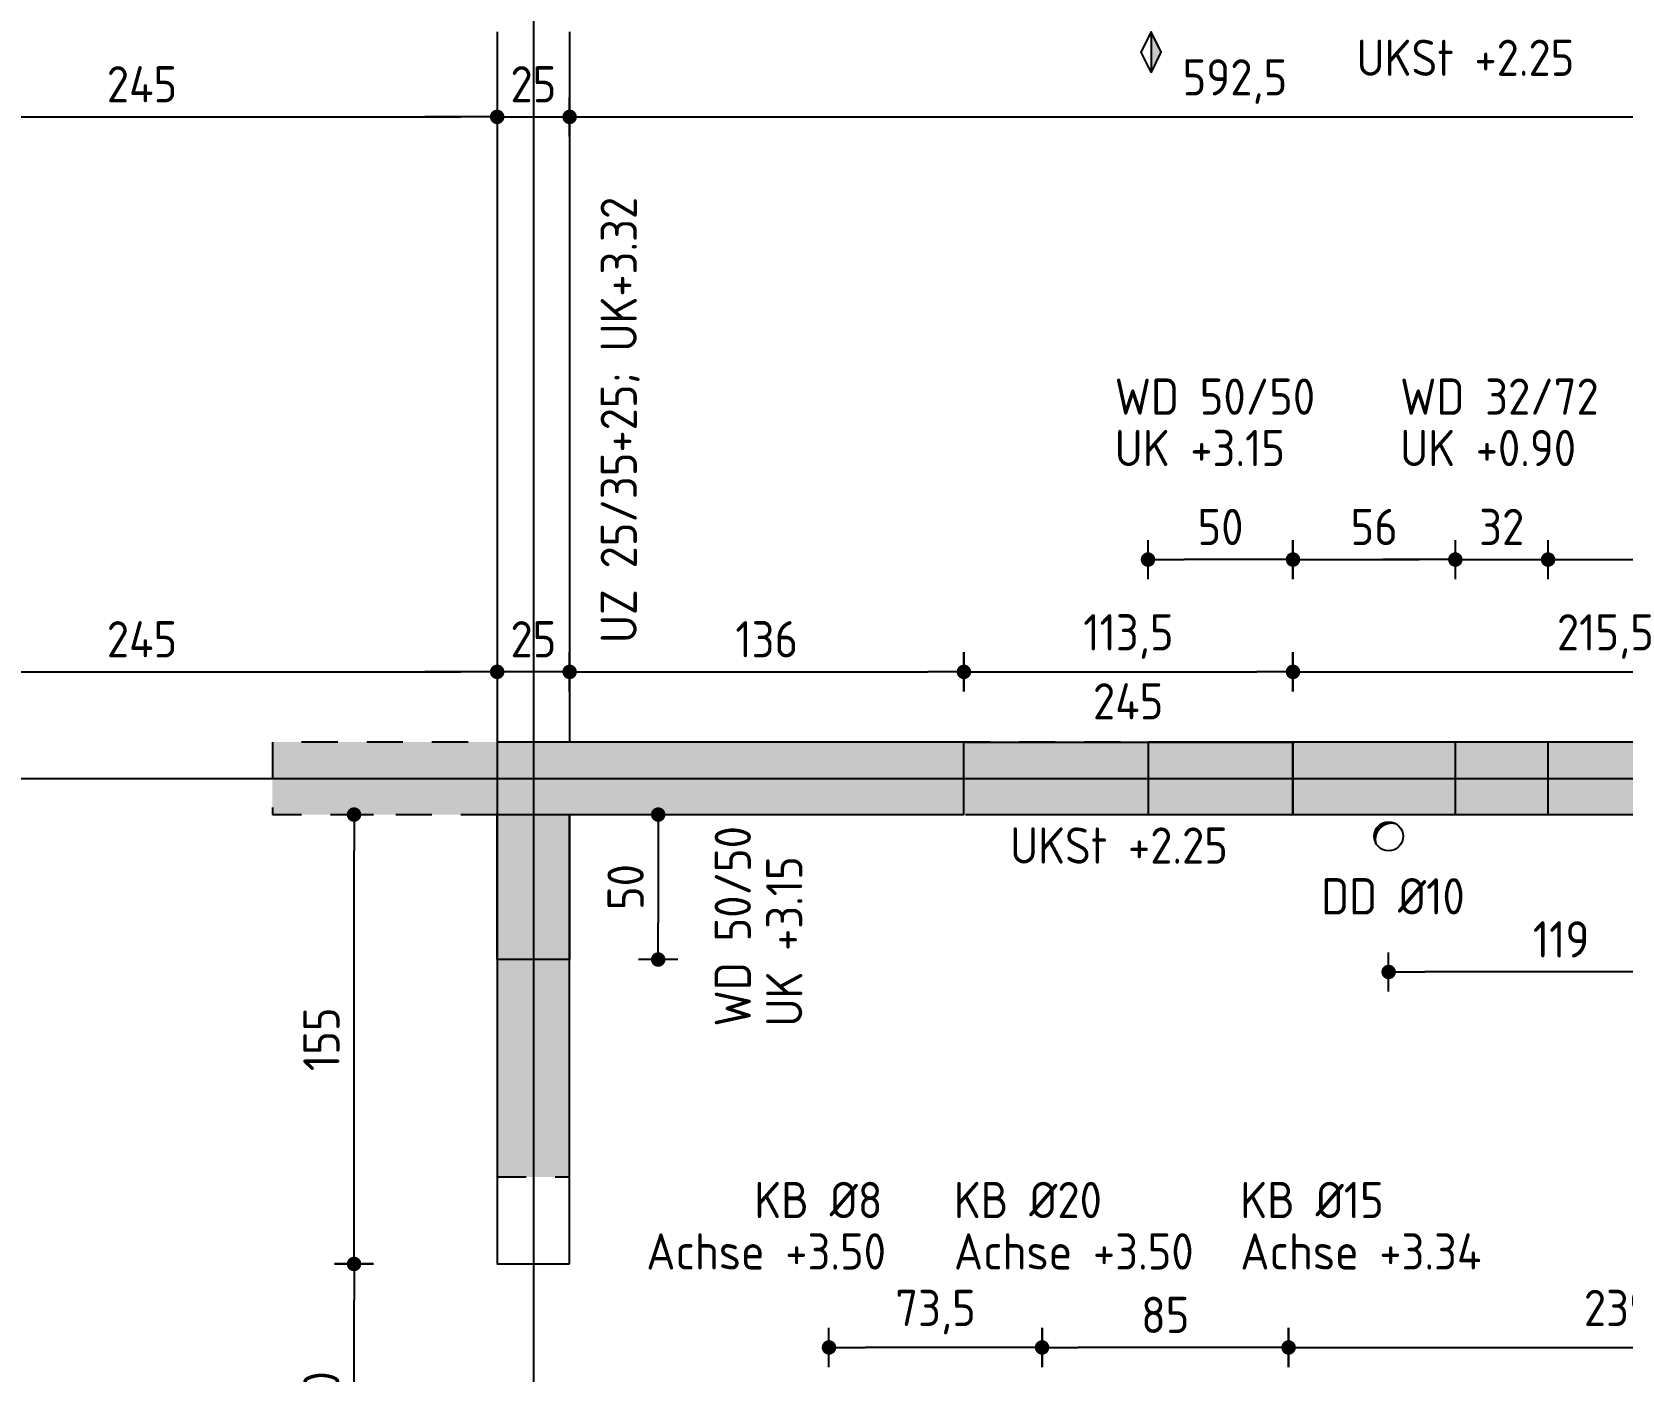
# Model space of a CAD drawing. Extents: x 399 to 532, y -4 to 185.
# Drawn here: x 441.66 to 447.15, y 176.91 to 181.53 of the extents above; entities that cross this region are included whole.
import ezdxf

# ---------------------------------------------------------------- set-up
doc = ezdxf.new("R2010")
doc.units = 0
doc.header["$LTSCALE"] = 0.5
doc.header["$MEASUREMENT"] = 0
doc.header["$PDMODE"] = 2
doc.linetypes.add('AUSGEZOGEN', pattern=[1000.01, 1000, 0.01])
doc.linetypes.add('HIDDEN', pattern=[0.375, 0.25, -0.125])
doc.layers.get('0').update_dxf_attribs({"linetype": 'CONTINUOUS'})
doc.layers.get('Defpoints').update_dxf_attribs({"linetype": 'CONTINUOUS'})
for name, color, linetype in [('0_H10', 13, 'CONTINUOUS'), ('ACHSEN', 7, 'CONTINUOUS'), ('BETON', 7, 'CONTINUOUS'), ('DD', 7, 'CONTINUOUS'), ('DRUEBER', 7, 'CONTINUOUS'), ('MASSE', 7, 'CONTINUOUS'), ('Sichtbeton', 7, 'CONTINUOUS'), ('Sturz', 7, 'CONTINUOUS'), ('TEXT', 7, 'CONTINUOUS'), ('UZ', 7, 'CONTINUOUS'), ('WD', 7, 'CONTINUOUS')]:
    doc.layers.add(name, color=color, linetype=linetype)
doc.styles.add('TXT', font='isocp.shx')
doc.dimstyles.new('DOT_I', dxfattribs={"dimscale": 0.5, "dimtxt": 0.25, "dimasz": 0.25, "dimexe": 0.1, "dimexo": 0.3, "dimgap": 0.1, "dimtad": 1, "dimdec": 3, "dimzin": 3, "dimtxsty": 'TXT', "dimblk": 'DOT', "dimblk1": 'DOT', "dimblk2": 'DOT', "dimsah": 1, "dimcen": 0.1, "dimse1": 1, "dimse2": 1, "dimazin": 0, "dimtfac": 1, "dimtdec": 4, "dimtix": 1, "dimtmove": 2, "dimatfit": 3, "dimldrblk": 'DOT', "dimfxl": 0.7, "dimfxlon": 1, "dimtvp": 1, "dimtolj": 1, "dimtzin": 0, "dimarcsym": 0})

# ---------------------------------------------------------------- blocks, each defined once
blk = doc.blocks.new('Beton 1.OG')
at = {"color": 0, "linetype": 'ByBlock', "flags": 128}
blk.add_lwpolyline([(19.985, 12.25), (19.985, 13.5), (24.685, 13.5), (24.685, 13.75), (18.96, 13.75), (18.96, 13.5), (19.735, 13.5), (19.735, 12.25)], close=True, dxfattribs=at)
blk = doc.blocks.new('DOT')
at = {"layer": 'MASSE', "color": 7, "linetype": 'Continuous'}
for p, q in [((0, 0.54), (0, -0.54)), ((0, 0), (-1, 0))]:
    blk.add_line(p, q, dxfattribs=at)
at = {"layer": 'MASSE', "color": 7, "linetype": 'Continuous', "const_width": 0.2}
blk.add_lwpolyline([(-0.1, 0, 1), (0.1, 0, 1)], format="xyb", close=True, dxfattribs=at)
blk = doc.blocks.new('*D546')
at = {"layer": 'Defpoints', "color": 0, "linetype": 'AUSGEZOGEN', "transparency": 16777216}
for p in [(443.266, 181.2382), (443.516, 181.2382), (443.516, 181.2382)]:
    blk.add_point(p, dxfattribs=at)
at = {"layer": 'MASSE', "color": 0, "linetype": 'AUSGEZOGEN', "lineweight": -2, "transparency": 16777216}
for p, q in [((443.141, 181.2382), (443.016, 181.2382)), ((443.266, 181.2382), (443.516, 181.2382)), ((443.641, 181.2382), (443.766, 181.2382))]:
    blk.add_line(p, q, dxfattribs=at)
at = {"layer": 'MASSE', "color": 0, "linetype": 'AUSGEZOGEN', "lineweight": -2, "transparency": 16777216, "xscale": 0.125, "yscale": 0.125, "zscale": 0.125}
blk.add_blockref('DOT', (443.266, 181.2382), dxfattribs=at)
at = {"layer": 'MASSE', "color": 0, "linetype": 'AUSGEZOGEN', "lineweight": -2, "transparency": 16777216, "xscale": 0.125, "yscale": 0.125, "zscale": 0.125, "rotation": 180}
blk.add_blockref('DOT', (443.516, 181.2382), dxfattribs=at)
at = {"layer": 'MASSE', "color": 0, "linetype": 'AUSGEZOGEN', "transparency": 16777216, "insert": (443.391, 181.3508), "char_height": 0.125, "attachment_point": 5, "style": 'TXT'}
blk.add_mtext('\\A1;25', dxfattribs=at)
blk = doc.blocks.new('*D547')
at = {"layer": 'Defpoints', "color": 0, "linetype": 'AUSGEZOGEN', "transparency": 16777216}
for p in [(443.516, 181.2382), (449.441, 181.2382), (449.441, 181.2382)]:
    blk.add_point(p, dxfattribs=at)
at = {"layer": 'MASSE', "color": 0, "linetype": 'AUSGEZOGEN', "lineweight": -2, "transparency": 16777216}
blk.add_line((443.641, 181.2382), (449.316, 181.2382), dxfattribs=at)
at = {"layer": 'MASSE', "color": 0, "linetype": 'AUSGEZOGEN', "lineweight": -2, "transparency": 16777216, "xscale": 0.125, "yscale": 0.125, "zscale": 0.125, "rotation": 180}
blk.add_blockref('DOT', (443.516, 181.2382), dxfattribs=at)
at = {"layer": 'MASSE', "color": 0, "linetype": 'AUSGEZOGEN', "lineweight": -2, "transparency": 16777216, "xscale": 0.125, "yscale": 0.125, "zscale": 0.125}
blk.add_blockref('DOT', (449.441, 181.2382), dxfattribs=at)
at = {"layer": 'MASSE', "color": 0, "linetype": 'AUSGEZOGEN', "transparency": 16777216, "insert": (445.8108, 181.3601), "char_height": 0.125, "attachment_point": 5, "style": 'TXT'}
blk.add_mtext('\\A1;592,5', dxfattribs=at)
blk = doc.blocks.new('*D489')
at = {"layer": 'Defpoints', "color": 0, "linetype": 'AUSGEZOGEN', "transparency": 16777216}
for p in [(440.816, 181.2382), (443.266, 181.2382), (443.266, 181.2382)]:
    blk.add_point(p, dxfattribs=at)
at = {"layer": 'MASSE', "color": 0, "linetype": 'AUSGEZOGEN', "lineweight": -2, "transparency": 16777216}
blk.add_line((440.941, 181.2382), (443.141, 181.2382), dxfattribs=at)
at = {"layer": 'MASSE', "color": 0, "linetype": 'AUSGEZOGEN', "lineweight": -2, "transparency": 16777216, "xscale": 0.125, "yscale": 0.125, "zscale": 0.125, "rotation": 180}
blk.add_blockref('DOT', (440.816, 181.2382), dxfattribs=at)
at = {"layer": 'MASSE', "color": 0, "linetype": 'AUSGEZOGEN', "lineweight": -2, "transparency": 16777216, "xscale": 0.125, "yscale": 0.125, "zscale": 0.125}
blk.add_blockref('DOT', (443.266, 181.2382), dxfattribs=at)
at = {"layer": 'MASSE', "color": 0, "linetype": 'AUSGEZOGEN', "transparency": 16777216, "insert": (442.041, 181.3508), "char_height": 0.125, "attachment_point": 5, "style": 'TXT'}
blk.add_mtext('\\A1;245', dxfattribs=at)
blk = doc.blocks.new('*D532')
at = {"layer": 'Defpoints', "color": 0, "linetype": 'AUSGEZOGEN', "transparency": 16777216}
for p in [(442.7724, 177.2817), (442.7724, 177.2817), (442.7724, 176.3817)]:
    blk.add_point(p, dxfattribs=at)
at = {"layer": 'MASSE', "color": 0, "linetype": 'AUSGEZOGEN', "lineweight": -2, "transparency": 16777216}
blk.add_line((442.7724, 176.5067), (442.7724, 177.1567), dxfattribs=at)
at = {"layer": 'MASSE', "color": 0, "linetype": 'AUSGEZOGEN', "lineweight": -2, "transparency": 16777216, "xscale": 0.125, "yscale": 0.125, "zscale": 0.125}
for p, rotation in [((442.7724, 177.2817), 90), ((442.7724, 176.3817), 270)]:
    blk.add_blockref('DOT', p, dxfattribs=dict(at, rotation=rotation))
at = {"layer": 'MASSE', "color": 0, "linetype": 'AUSGEZOGEN', "transparency": 16777216, "insert": (442.6599, 176.8317), "char_height": 0.125, "attachment_point": 5, "rotation": 90, "style": 'TXT'}
blk.add_mtext('\\A1;90', dxfattribs=at)
blk = doc.blocks.new('*D533')
at = {"layer": 'Defpoints', "color": 0, "linetype": 'AUSGEZOGEN', "transparency": 16777216}
for p in [(442.7724, 178.8317), (442.7724, 178.8317), (442.7724, 177.2817)]:
    blk.add_point(p, dxfattribs=at)
at = {"layer": 'MASSE', "color": 0, "linetype": 'AUSGEZOGEN', "lineweight": -2, "transparency": 16777216}
blk.add_line((442.7724, 177.4067), (442.7724, 178.7067), dxfattribs=at)
at = {"layer": 'MASSE', "color": 0, "linetype": 'AUSGEZOGEN', "lineweight": -2, "transparency": 16777216, "xscale": 0.125, "yscale": 0.125, "zscale": 0.125}
for p, rotation in [((442.7724, 178.8317), 90), ((442.7724, 177.2817), 270)]:
    blk.add_blockref('DOT', p, dxfattribs=dict(at, rotation=rotation))
at = {"layer": 'MASSE', "color": 0, "linetype": 'AUSGEZOGEN', "transparency": 16777216, "insert": (442.6599, 178.0567), "char_height": 0.125, "attachment_point": 5, "rotation": 90, "style": 'TXT'}
blk.add_mtext('\\A1;155', dxfattribs=at)
blk = doc.blocks.new('*D408')
at = {"layer": 'Defpoints', "color": 0, "linetype": 'AUSGEZOGEN', "transparency": 16777216}
for p in [(443.266, 179.324), (443.266, 179.324), (443.516, 179.324)]:
    blk.add_point(p, dxfattribs=at)
at = {"layer": 'MASSE', "color": 0, "linetype": 'AUSGEZOGEN', "lineweight": -2, "transparency": 16777216}
for p, q in [((443.141, 179.324), (443.016, 179.324)), ((443.516, 179.324), (443.266, 179.324)), ((443.641, 179.324), (443.766, 179.324))]:
    blk.add_line(p, q, dxfattribs=at)
at = {"layer": 'MASSE', "color": 0, "linetype": 'AUSGEZOGEN', "lineweight": -2, "transparency": 16777216, "xscale": 0.125, "yscale": 0.125, "zscale": 0.125}
blk.add_blockref('DOT', (443.266, 179.324), dxfattribs=at)
at = {"layer": 'MASSE', "color": 0, "linetype": 'AUSGEZOGEN', "lineweight": -2, "transparency": 16777216, "xscale": 0.125, "yscale": 0.125, "zscale": 0.125, "rotation": 180}
blk.add_blockref('DOT', (443.516, 179.324), dxfattribs=at)
at = {"layer": 'MASSE', "color": 0, "linetype": 'AUSGEZOGEN', "transparency": 16777216, "insert": (443.391, 179.4365), "char_height": 0.125, "attachment_point": 5, "style": 'TXT'}
blk.add_mtext('\\A1;25', dxfattribs=at)
blk = doc.blocks.new('*D409')
at = {"layer": 'Defpoints', "color": 0, "linetype": 'AUSGEZOGEN', "transparency": 16777216}
for p in [(443.516, 179.324), (444.876, 179.324), (444.876, 179.324)]:
    blk.add_point(p, dxfattribs=at)
at = {"layer": 'MASSE', "color": 0, "linetype": 'AUSGEZOGEN', "lineweight": -2, "transparency": 16777216}
blk.add_line((443.641, 179.324), (444.751, 179.324), dxfattribs=at)
at = {"layer": 'MASSE', "color": 0, "linetype": 'AUSGEZOGEN', "lineweight": -2, "transparency": 16777216, "xscale": 0.125, "yscale": 0.125, "zscale": 0.125, "rotation": 180}
blk.add_blockref('DOT', (443.516, 179.324), dxfattribs=at)
at = {"layer": 'MASSE', "color": 0, "linetype": 'AUSGEZOGEN', "lineweight": -2, "transparency": 16777216, "xscale": 0.125, "yscale": 0.125, "zscale": 0.125}
blk.add_blockref('DOT', (444.876, 179.324), dxfattribs=at)
at = {"layer": 'MASSE', "color": 0, "linetype": 'AUSGEZOGEN', "transparency": 16777216, "insert": (444.196, 179.4365), "char_height": 0.125, "attachment_point": 5, "style": 'TXT'}
blk.add_mtext('\\A1;136', dxfattribs=at)
blk = doc.blocks.new('*D410')
at = {"layer": 'Defpoints', "color": 0, "linetype": 'AUSGEZOGEN', "transparency": 16777216}
for p in [(444.876, 179.324), (446.011, 179.324), (446.011, 179.324)]:
    blk.add_point(p, dxfattribs=at)
at = {"layer": 'MASSE', "color": 0, "linetype": 'AUSGEZOGEN', "lineweight": -2, "transparency": 16777216}
blk.add_line((445.001, 179.324), (445.886, 179.324), dxfattribs=at)
at = {"layer": 'MASSE', "color": 0, "linetype": 'AUSGEZOGEN', "lineweight": -2, "transparency": 16777216, "xscale": 0.125, "yscale": 0.125, "zscale": 0.125, "rotation": 180}
blk.add_blockref('DOT', (444.876, 179.324), dxfattribs=at)
at = {"layer": 'MASSE', "color": 0, "linetype": 'AUSGEZOGEN', "lineweight": -2, "transparency": 16777216, "xscale": 0.125, "yscale": 0.125, "zscale": 0.125}
blk.add_blockref('DOT', (446.011, 179.324), dxfattribs=at)
at = {"layer": 'MASSE', "color": 0, "linetype": 'AUSGEZOGEN', "transparency": 16777216, "insert": (445.4435, 179.4459), "char_height": 0.125, "attachment_point": 5, "style": 'TXT'}
blk.add_mtext('\\A1;113,5', dxfattribs=at)
blk = doc.blocks.new('*D411')
at = {"layer": 'Defpoints', "color": 0, "linetype": 'AUSGEZOGEN', "transparency": 16777216}
for p in [(446.011, 179.324), (448.166, 179.324), (448.166, 179.324)]:
    blk.add_point(p, dxfattribs=at)
at = {"layer": 'MASSE', "color": 0, "linetype": 'AUSGEZOGEN', "lineweight": -2, "transparency": 16777216}
blk.add_line((446.136, 179.324), (448.041, 179.324), dxfattribs=at)
at = {"layer": 'MASSE', "color": 0, "linetype": 'AUSGEZOGEN', "lineweight": -2, "transparency": 16777216, "xscale": 0.125, "yscale": 0.125, "zscale": 0.125, "rotation": 180}
blk.add_blockref('DOT', (446.011, 179.324), dxfattribs=at)
at = {"layer": 'MASSE', "color": 0, "linetype": 'AUSGEZOGEN', "lineweight": -2, "transparency": 16777216, "xscale": 0.125, "yscale": 0.125, "zscale": 0.125}
blk.add_blockref('DOT', (448.166, 179.324), dxfattribs=at)
at = {"layer": 'MASSE', "color": 0, "linetype": 'AUSGEZOGEN', "transparency": 16777216, "insert": (447.0885, 179.4459), "char_height": 0.125, "attachment_point": 5, "style": 'TXT'}
blk.add_mtext('\\A1;215,5', dxfattribs=at)
blk = doc.blocks.new('*D415')
at = {"layer": 'Defpoints', "color": 0, "linetype": 'AUSGEZOGEN', "transparency": 16777216}
for p in [(440.816, 179.324), (443.266, 179.324), (443.266, 179.324)]:
    blk.add_point(p, dxfattribs=at)
at = {"layer": 'MASSE', "color": 0, "linetype": 'AUSGEZOGEN', "lineweight": -2, "transparency": 16777216}
blk.add_line((440.941, 179.324), (443.141, 179.324), dxfattribs=at)
at = {"layer": 'MASSE', "color": 0, "linetype": 'AUSGEZOGEN', "lineweight": -2, "transparency": 16777216, "xscale": 0.125, "yscale": 0.125, "zscale": 0.125, "rotation": 180}
blk.add_blockref('DOT', (440.816, 179.324), dxfattribs=at)
at = {"layer": 'MASSE', "color": 0, "linetype": 'AUSGEZOGEN', "lineweight": -2, "transparency": 16777216, "xscale": 0.125, "yscale": 0.125, "zscale": 0.125}
blk.add_blockref('DOT', (443.266, 179.324), dxfattribs=at)
at = {"layer": 'MASSE', "color": 0, "linetype": 'AUSGEZOGEN', "transparency": 16777216, "insert": (442.041, 179.4365), "char_height": 0.125, "attachment_point": 5, "style": 'TXT'}
blk.add_mtext('\\A1;245', dxfattribs=at)
blk = doc.blocks.new('Beton EG')
at = {"color": 0, "linetype": 'ByBlock', "flags": 128}
for points in [[(19.985, 11.95), (19.985, 13.5), (21.345, 13.5), (21.345, 13.75), (19.735, 13.75), (19.735, 11.95)], [(24.635, 13.75), (22.48, 13.75), (22.48, 13.5), (24.635, 13.5)]]:
    blk.add_lwpolyline(points, close=True, dxfattribs=at)
blk = doc.blocks.new('DD00')
at = {"color": 0, "linetype": 'ByBlock'}
blk.add_circle((22.75, -2.9), 0.05, dxfattribs=at)
at = {"layer": 'DD', "color": 15, "linetype": 'AUSGEZOGEN'}
blk.add_lwpolyline([(22.7854, -2.8646, 0, 0, 0), (22.7854, -2.8646, 0, 0.00163, 0), (22.7799, -2.861, 0.00163, 0.00324, 0), (22.7742, -2.8581, 0.00324, 0.00478, 0), (22.7682, -2.856, 0.00478, 0.00625, 0), (22.7621, -2.8547, 0.00625, 0.00761, 0), (22.756, -2.8542, 0.00761, 0.00884, 0), (22.75, -2.8544, 0.00884, 0.00992, 0), (22.7441, -2.8553, 0.00992, 0.0108, 0), (22.7385, -2.8569, 0.0108, 0.0115, 0), (22.7331, -2.8591, 0.0115, 0.0121, 0), (22.728, -2.8619, 0.0121, 0.0124, 0), (22.7233, -2.8652, 0.0124, 0.0125, 0), (22.7191, -2.8691, 0.0125, 0.0124, 0), (22.7152, -2.8733, 0.0124, 0.0121, 0), (22.7119, -2.878, 0.0121, 0.0115, 0), (22.7091, -2.8831, 0.0115, 0.0108, 0), (22.7069, -2.8885, 0.0108, 0.00992, 0), (22.7053, -2.8941, 0.00992, 0.00884, 0), (22.7044, -2.9, 0.00884, 0.00761, 0), (22.7042, -2.906, 0.00761, 0.00625, 0), (22.7047, -2.9121, 0.00625, 0.00478, 0), (22.706, -2.9182, 0.00478, 0.00324, 0), (22.7081, -2.9242, 0.00324, 0.00163, 0), (22.711, -2.9299, 0.00163, 0, 0)], format="xyseb", dxfattribs=at)
blk = doc.blocks.new('*D675')
at = {"layer": 'Defpoints', "color": 0, "linetype": 'AUSGEZOGEN', "transparency": 16777216}
for p in [(446.341, 178.2888), (446.341, 178.2888), (447.531, 178.2888)]:
    blk.add_point(p, dxfattribs=at)
at = {"layer": 'MASSE', "color": 0, "linetype": 'AUSGEZOGEN', "lineweight": -2, "transparency": 16777216}
blk.add_line((447.406, 178.2888), (446.466, 178.2888), dxfattribs=at)
at = {"layer": 'MASSE', "color": 0, "linetype": 'AUSGEZOGEN', "lineweight": -2, "transparency": 16777216, "xscale": 0.125, "yscale": 0.125, "zscale": 0.125, "rotation": 180}
blk.add_blockref('DOT', (446.341, 178.2888), dxfattribs=at)
at = {"layer": 'MASSE', "color": 0, "linetype": 'AUSGEZOGEN', "lineweight": -2, "transparency": 16777216, "xscale": 0.125, "yscale": 0.125, "zscale": 0.125}
blk.add_blockref('DOT', (447.531, 178.2888), dxfattribs=at)
at = {"layer": 'MASSE', "color": 0, "linetype": 'AUSGEZOGEN', "transparency": 16777216, "insert": (446.936, 178.4013), "char_height": 0.125, "attachment_point": 5, "style": 'TXT'}
blk.add_mtext('\\A1;119', dxfattribs=at)
blk = doc.blocks.new('WD00')
at = {"color": 0, "linetype": 'ByBlock'}
for points in [[(21.92, -2.825), (22.42, -2.825), (22.42, -2.575), (21.92, -2.575)], [(22.98, -2.825), (23.3, -2.825), (23.3, -2.575), (22.98, -2.575)], [(19.675, -2.825), (19.925, -2.825), (19.925, -3.325), (19.675, -3.325)]]:
    blk.add_lwpolyline(points, close=True, dxfattribs=at)
at = {"layer": 'WD', "color": 1, "linetype": 'ByBlock'}
for points in [[(21.92, -2.825), (21.92, -2.575), (22.42, -2.575), (22.42, -2.825)], [(22.98, -2.825), (22.98, -2.575), (23.3, -2.575), (23.3, -2.825)], [(19.675, -2.825), (19.925, -2.825), (19.925, -3.325), (19.675, -3.325)]]:
    blk.add_solid(points, dxfattribs=at)
blk = doc.blocks.new('*D665')
at = {"layer": 'Defpoints', "color": 0, "linetype": 'AUSGEZOGEN', "transparency": 16777216}
for p in [(445.511, 179.7113), (445.511, 179.7113), (446.011, 179.7113)]:
    blk.add_point(p, dxfattribs=at)
at = {"layer": 'MASSE', "color": 0, "linetype": 'AUSGEZOGEN', "lineweight": -2, "transparency": 16777216}
blk.add_line((445.886, 179.7113), (445.636, 179.7113), dxfattribs=at)
at = {"layer": 'MASSE', "color": 0, "linetype": 'AUSGEZOGEN', "lineweight": -2, "transparency": 16777216, "xscale": 0.125, "yscale": 0.125, "zscale": 0.125, "rotation": 180}
blk.add_blockref('DOT', (445.511, 179.7113), dxfattribs=at)
at = {"layer": 'MASSE', "color": 0, "linetype": 'AUSGEZOGEN', "lineweight": -2, "transparency": 16777216, "xscale": 0.125, "yscale": 0.125, "zscale": 0.125}
blk.add_blockref('DOT', (446.011, 179.7113), dxfattribs=at)
at = {"layer": 'MASSE', "color": 0, "linetype": 'AUSGEZOGEN', "transparency": 16777216, "insert": (445.761, 179.8238), "char_height": 0.125, "attachment_point": 5, "style": 'TXT'}
blk.add_mtext('\\A1;50', dxfattribs=at)
blk = doc.blocks.new('*D666')
at = {"layer": 'Defpoints', "color": 0, "linetype": 'AUSGEZOGEN', "transparency": 16777216}
for p in [(446.011, 179.7113), (446.571, 179.7113), (446.571, 179.7113)]:
    blk.add_point(p, dxfattribs=at)
at = {"layer": 'MASSE', "color": 0, "linetype": 'AUSGEZOGEN', "lineweight": -2, "transparency": 16777216}
blk.add_line((446.136, 179.7113), (446.446, 179.7113), dxfattribs=at)
at = {"layer": 'MASSE', "color": 0, "linetype": 'AUSGEZOGEN', "lineweight": -2, "transparency": 16777216, "xscale": 0.125, "yscale": 0.125, "zscale": 0.125, "rotation": 180}
blk.add_blockref('DOT', (446.011, 179.7113), dxfattribs=at)
at = {"layer": 'MASSE', "color": 0, "linetype": 'AUSGEZOGEN', "lineweight": -2, "transparency": 16777216, "xscale": 0.125, "yscale": 0.125, "zscale": 0.125}
blk.add_blockref('DOT', (446.571, 179.7113), dxfattribs=at)
at = {"layer": 'MASSE', "color": 0, "linetype": 'AUSGEZOGEN', "transparency": 16777216, "insert": (446.291, 179.8238), "char_height": 0.125, "attachment_point": 5, "style": 'TXT'}
blk.add_mtext('\\A1;56', dxfattribs=at)
blk = doc.blocks.new('*D667')
at = {"layer": 'Defpoints', "color": 0, "linetype": 'AUSGEZOGEN', "transparency": 16777216}
for p in [(446.571, 179.7113), (446.891, 179.7113), (446.891, 179.7113)]:
    blk.add_point(p, dxfattribs=at)
at = {"layer": 'MASSE', "color": 0, "linetype": 'AUSGEZOGEN', "lineweight": -2, "transparency": 16777216}
for p, q in [((446.446, 179.7113), (446.321, 179.7113)), ((446.571, 179.7113), (446.891, 179.7113)), ((447.016, 179.7113), (447.141, 179.7113))]:
    blk.add_line(p, q, dxfattribs=at)
at = {"layer": 'MASSE', "color": 0, "linetype": 'AUSGEZOGEN', "lineweight": -2, "transparency": 16777216, "xscale": 0.125, "yscale": 0.125, "zscale": 0.125}
blk.add_blockref('DOT', (446.571, 179.7113), dxfattribs=at)
at = {"layer": 'MASSE', "color": 0, "linetype": 'AUSGEZOGEN', "lineweight": -2, "transparency": 16777216, "xscale": 0.125, "yscale": 0.125, "zscale": 0.125, "rotation": 180}
blk.add_blockref('DOT', (446.891, 179.7113), dxfattribs=at)
at = {"layer": 'MASSE', "color": 0, "linetype": 'AUSGEZOGEN', "transparency": 16777216, "insert": (446.731, 179.8238), "char_height": 0.125, "attachment_point": 5, "style": 'TXT'}
blk.add_mtext('\\A1;32', dxfattribs=at)
blk = doc.blocks.new('*D668')
at = {"layer": 'Defpoints', "color": 0, "linetype": 'AUSGEZOGEN', "transparency": 16777216}
for p in [(446.891, 179.7113), (447.9959, 179.7113), (447.9959, 179.7113)]:
    blk.add_point(p, dxfattribs=at)
at = {"layer": 'MASSE', "color": 0, "linetype": 'AUSGEZOGEN', "lineweight": -2, "transparency": 16777216}
blk.add_line((447.016, 179.7113), (447.8709, 179.7113), dxfattribs=at)
at = {"layer": 'MASSE', "color": 0, "linetype": 'AUSGEZOGEN', "lineweight": -2, "transparency": 16777216, "xscale": 0.125, "yscale": 0.125, "zscale": 0.125, "rotation": 180}
blk.add_blockref('DOT', (446.891, 179.7113), dxfattribs=at)
at = {"layer": 'MASSE', "color": 0, "linetype": 'AUSGEZOGEN', "lineweight": -2, "transparency": 16777216, "xscale": 0.125, "yscale": 0.125, "zscale": 0.125}
blk.add_blockref('DOT', (447.9959, 179.7113), dxfattribs=at)
at = {"layer": 'MASSE', "color": 0, "linetype": 'AUSGEZOGEN', "transparency": 16777216, "insert": (447.4435, 179.8331), "char_height": 0.125, "attachment_point": 5, "style": 'TXT'}
blk.add_mtext('\\A1;110,5', dxfattribs=at)
blk = doc.blocks.new('*D680')
at = {"layer": 'Defpoints', "color": 0, "linetype": 'AUSGEZOGEN', "transparency": 16777216}
for p in [(444.4106, 176.9936), (444.4106, 176.9936), (445.1456, 176.9936)]:
    blk.add_point(p, dxfattribs=at)
at = {"layer": 'MASSE', "color": 0, "linetype": 'AUSGEZOGEN', "lineweight": -2, "transparency": 16777216}
blk.add_line((445.0206, 176.9936), (444.5356, 176.9936), dxfattribs=at)
at = {"layer": 'MASSE', "color": 0, "linetype": 'AUSGEZOGEN', "lineweight": -2, "transparency": 16777216, "xscale": 0.125, "yscale": 0.125, "zscale": 0.125, "rotation": 180}
blk.add_blockref('DOT', (444.4106, 176.9936), dxfattribs=at)
at = {"layer": 'MASSE', "color": 0, "linetype": 'AUSGEZOGEN', "lineweight": -2, "transparency": 16777216, "xscale": 0.125, "yscale": 0.125, "zscale": 0.125}
blk.add_blockref('DOT', (445.1456, 176.9936), dxfattribs=at)
at = {"layer": 'MASSE', "color": 0, "linetype": 'AUSGEZOGEN', "transparency": 16777216, "insert": (444.7781, 177.1155), "char_height": 0.125, "attachment_point": 5, "style": 'TXT'}
blk.add_mtext('\\A1;73,5', dxfattribs=at)
blk = doc.blocks.new('*D681')
at = {"layer": 'Defpoints', "color": 0, "linetype": 'AUSGEZOGEN', "transparency": 16777216}
for p in [(445.1456, 176.9936), (445.1456, 176.9936), (445.9959, 176.9936)]:
    blk.add_point(p, dxfattribs=at)
at = {"layer": 'MASSE', "color": 0, "linetype": 'AUSGEZOGEN', "lineweight": -2, "transparency": 16777216}
blk.add_line((445.8709, 176.9936), (445.2706, 176.9936), dxfattribs=at)
at = {"layer": 'MASSE', "color": 0, "linetype": 'AUSGEZOGEN', "lineweight": -2, "transparency": 16777216, "xscale": 0.125, "yscale": 0.125, "zscale": 0.125, "rotation": 180}
blk.add_blockref('DOT', (445.1456, 176.9936), dxfattribs=at)
at = {"layer": 'MASSE', "color": 0, "linetype": 'AUSGEZOGEN', "lineweight": -2, "transparency": 16777216, "xscale": 0.125, "yscale": 0.125, "zscale": 0.125}
blk.add_blockref('DOT', (445.9959, 176.9936), dxfattribs=at)
at = {"layer": 'MASSE', "color": 0, "linetype": 'AUSGEZOGEN', "transparency": 16777216, "insert": (445.5707, 177.1061), "char_height": 0.125, "attachment_point": 5, "style": 'TXT'}
blk.add_mtext('\\A1;85', dxfattribs=at)
blk = doc.blocks.new('*D682')
at = {"layer": 'Defpoints', "color": 0, "linetype": 'AUSGEZOGEN', "transparency": 16777216}
for p in [(445.9959, 176.9936), (448.391, 176.9936), (448.391, 176.9936)]:
    blk.add_point(p, dxfattribs=at)
at = {"layer": 'MASSE', "color": 0, "linetype": 'AUSGEZOGEN', "lineweight": -2, "transparency": 16777216}
blk.add_line((446.1209, 176.9936), (448.266, 176.9936), dxfattribs=at)
at = {"layer": 'MASSE', "color": 0, "linetype": 'AUSGEZOGEN', "lineweight": -2, "transparency": 16777216, "xscale": 0.125, "yscale": 0.125, "zscale": 0.125, "rotation": 180}
blk.add_blockref('DOT', (445.9959, 176.9936), dxfattribs=at)
at = {"layer": 'MASSE', "color": 0, "linetype": 'AUSGEZOGEN', "lineweight": -2, "transparency": 16777216, "xscale": 0.125, "yscale": 0.125, "zscale": 0.125}
blk.add_blockref('DOT', (448.391, 176.9936), dxfattribs=at)
at = {"layer": 'MASSE', "color": 0, "linetype": 'AUSGEZOGEN', "transparency": 16777216, "insert": (447.1935, 177.1154), "char_height": 0.125, "attachment_point": 5, "style": 'TXT'}
blk.add_mtext('\\A1;239,5', dxfattribs=at)
blk = doc.blocks.new('*D658')
at = {"layer": 'Defpoints', "color": 0, "linetype": 'AUSGEZOGEN', "transparency": 16777216}
for p in [(443.8215, 178.8317), (443.8215, 178.3317), (443.8215, 178.3317)]:
    blk.add_point(p, dxfattribs=at)
at = {"layer": 'MASSE', "color": 0, "linetype": 'AUSGEZOGEN', "lineweight": -2, "transparency": 16777216}
blk.add_line((443.8215, 178.7067), (443.8215, 178.4567), dxfattribs=at)
at = {"layer": 'MASSE', "color": 0, "linetype": 'AUSGEZOGEN', "lineweight": -2, "transparency": 16777216, "xscale": 0.125, "yscale": 0.125, "zscale": 0.125}
for p, rotation in [((443.8215, 178.8317), 90), ((443.8215, 178.3317), 270)]:
    blk.add_blockref('DOT', p, dxfattribs=dict(at, rotation=rotation))
at = {"layer": 'MASSE', "color": 0, "linetype": 'AUSGEZOGEN', "transparency": 16777216, "insert": (443.709, 178.5817), "char_height": 0.125, "attachment_point": 5, "rotation": 90, "style": 'TXT'}
blk.add_mtext('\\A1;50', dxfattribs=at)
blk = doc.blocks.new('Achsen EG')
at = {"color": 0, "linetype": 'ByBlock', "lineweight": -2}
for p, q in [((19.8, 1.9945), (19.8, -17.3536)), ((-4.6233, -2.7), (28.2854, -2.7))]:
    blk.add_line(p, q, dxfattribs=at)
blk = doc.blocks.new('SB')
at = {"color": 0, "linetype": 'ByBlock'}
blk.add_line((0, 0.1414), (0, 0), dxfattribs=at)
blk.add_lwpolyline([(0, 0), (0.035, 0.0707), (0, 0.1414), (-0.035, 0.071)], close=True, dxfattribs=at)
blk.add_solid([(0, 0), (0, 0.1414), (0.035, 0.0707)], dxfattribs=at)

msp = doc.modelspace()

# ---------------------------------------------------------------- hatches: boundary and pattern name
at = {"layer": '0_H10', "linetype": 'AUSGEZOGEN'}
h = msp.add_hatch(color=256, dxfattribs=at)
h.paths.add_polyline_path([(440.816, 179.0817), (432.466, 179.0817), (432.466, 178.8317), (440.816, 178.8317)])
h.paths.add_polyline_path([(449.691, 178.8317), (449.691, 179.0817), (449.351, 179.0817), (449.351, 178.8317)])
h.paths.add_polyline_path([(443.516, 177.5817), (443.516, 178.8317), (448.216, 178.8317), (448.216, 179.0817), (442.491, 179.0817), (442.491, 178.8317), (443.266, 178.8317), (443.266, 177.5817)])
h.paths.add_polyline_path([(449.441, 171.5017), (449.441, 165.5817), (446.866, 165.5817), (446.866, 167.5317), (444.566, 167.5317), (444.566, 166.8667), (444.816, 166.8667), (444.816, 167.2817), (446.616, 167.2817), (446.616, 165.5817), (444.816, 165.5817), (444.816, 165.7667), (444.566, 165.7667), (444.566, 165.5817), (443.516, 165.5817), (443.516, 165.7667), (443.266, 165.7667), (443.266, 165.5817), (442.491, 165.5817), (442.491, 165.3317), (449.691, 165.3317), (449.691, 171.5017)])
h.paths.add_polyline_path([(449.441, 175.0117), (449.441, 172.5517), (449.691, 172.5517), (449.691, 175.0117)])
h.paths.add_polyline_path([(449.691, 176.0617), (449.691, 176.3817), (443.516, 176.3817), (443.516, 176.4817), (443.266, 176.4817), (443.266, 176.0317), (443.516, 176.0317), (443.516, 176.1317), (449.441, 176.1317), (449.441, 176.0617)])
h.paths.add_polyline_path([(451.586, 168.0067), (451.836, 168.0067), (451.836, 176.4067), (451.586, 176.4067)])
h.paths.add_polyline_path([(443.516, 172.5017), (443.266, 172.5017), (443.266, 175.0217), (443.516, 175.0217)])
h.paths.add_polyline_path([(430.791, 179.0817), (423.531, 179.0817), (423.531, 178.8017), (419.931, 178.8017), (419.931, 178.5517), (423.531, 178.5517), (423.531, 175.0005), (423.831, 175.0005), (423.831, 178.8317), (430.791, 178.8317)])
h.paths.add_polyline_path([(430.791, 165.5817), (423.831, 165.5817), (423.831, 172.6767), (423.531, 172.6767), (423.531, 165.3317), (430.791, 165.3317)])
h.paths.add_polyline_path([(443.516, 169.1167), (443.266, 169.1167), (443.266, 171.4917), (443.516, 171.4917)], flags=17)
h.paths.add_polyline_path([(440.816, 165.5817), (432.466, 165.5817), (432.466, 165.3317), (440.816, 165.3317)])
h.paths.add_polyline_path([(425.266, 176.1317), (425.516, 176.1317), (425.516, 176.3817), (425.266, 176.3817)], flags=17)
h.paths.add_polyline_path([(429.766, 176.1317), (430.016, 176.1317), (430.016, 176.3817), (429.766, 176.3817)], flags=17)
h.paths.add_polyline_path([(440.566, 176.1317), (440.816, 176.1317), (440.816, 176.3817), (440.566, 176.3817)])
h.paths.add_polyline_path([(432.466, 176.1317), (432.716, 176.1317), (432.716, 176.3817), (432.466, 176.3817)])
h.paths.add_polyline_path([(425.266, 168.0317), (425.516, 168.0317), (425.516, 168.2817), (425.266, 168.2817)], flags=17)
h.paths.add_polyline_path([(429.766, 168.0317), (430.016, 168.0317), (430.016, 168.2817), (429.766, 168.2817)], flags=17)
h.paths.add_polyline_path([(440.566, 168.0317), (440.816, 168.0317), (440.816, 168.2817), (440.566, 168.2817)])
h.paths.add_polyline_path([(432.466, 168.0317), (432.716, 168.0317), (432.716, 168.2817), (432.466, 168.2817)])

# ---------------------------------------------------------------- linework, layer by layer
at = {"layer": 'Sturz', "linetype": 'Continuous'}
for p, q in [((444.881, 179.0817), (446.016, 179.0817)), ((444.881, 178.8317), (446.016, 178.8317))]:
    msp.add_line(p, q, dxfattribs=at)
at = {"layer": 'UZ', "color": 7, "linetype": 'AUSGEZOGEN'}
for p, q in [((443.266, 181.5317), (443.266, 179.0817)), ((443.516, 181.5317), (443.516, 179.0817))]:
    msp.add_line(p, q, dxfattribs=at)

# ---------------------------------------------------------------- block references
at = {"layer": 'ACHSEN', "color": 140, "linetype": 'AUSGEZOGEN'}
msp.add_blockref('Achsen EG', (423.591, 181.6567), dxfattribs=at)
at = {"layer": 'BETON', "color": 6, "linetype": 'AUSGEZOGEN'}
msp.add_blockref('Beton EG', (423.531, 165.3317), dxfattribs=at)
at = {"layer": 'DD', "color": 7, "linetype": 'AUSGEZOGEN'}
msp.add_blockref('DD00', (423.591, 181.6567), dxfattribs=at)
at = {"layer": 'DRUEBER', "color": 7, "linetype": 'HIDDEN'}
msp.add_blockref('Beton 1.OG', (423.531, 165.3317), dxfattribs=at)
at = {"layer": 'Sichtbeton', "color": 7, "linetype": 'AUSGEZOGEN'}
msp.add_blockref('SB', (445.5217, 181.3903), dxfattribs=at)
at = {"layer": 'WD', "color": 7, "linetype": 'AUSGEZOGEN'}
msp.add_blockref('WD00', (423.591, 181.6567), dxfattribs=at)

# ---------------------------------------------------------------- texts
at = {"layer": 'DD', "color": 7, "linetype": 'AUSGEZOGEN', "style": 'TXT'}
msp.add_text('DD %%C10', height=0.125, dxfattribs=at).set_placement((446.1083, 178.4874))
at = {"layer": 'TEXT', "color": 7, "linetype": 'AUSGEZOGEN', "style": 'TXT'}
for s, p in [('UKSt +2.25', (446.2302, 181.3797)), ('245', (445.321, 179.1599)), ('UKSt +2.25', (445.0352, 178.6624))]:
    msp.add_text(s, height=0.125, dxfattribs=at).set_placement(p)
msp.add_text('UZ 25/35+25; UK+3.32', height=0.125, rotation=90, dxfattribs=at).set_placement((443.7479, 179.4234))
at = {"layer": 'WD', "color": 7, "linetype": 'AUSGEZOGEN', "style": 'TXT'}
for s, p in [('WD 50/50', (445.396, 180.2109)), ('WD 32/72', (446.3805, 180.2109)), ('UK +3.15', (445.396, 180.0335)), ('UK +0.90', (446.3805, 180.0335)), ('KB %%C8', (444.153, 177.4397)), ('KB %%C20', (444.8413, 177.4397)), ('KB %%C15', (445.8291, 177.4397)), ('Achse +3.50', (443.7801, 177.2623)), ('Achse +3.50', (444.8413, 177.2623)), ('Achse +3.34', (445.8291, 177.2623))]:
    msp.add_text(s, height=0.125, dxfattribs=at).set_placement(p)
for s, p in [('WD 50/50', (444.1412, 178.1005)), ('UK +3.15', (444.3187, 178.1005))]:
    msp.add_text(s, height=0.125, rotation=90, dxfattribs=at).set_placement(p)

# ---------------------------------------------------------------- dimensions: what is measured, and where the dimension line sits
at = {"layer": 'MASSE', "color": 7, "linetype": 'AUSGEZOGEN'}
for base, p1, p2, override, picture, middle in [((443.266, 181.2382), (440.816, 181.2382), (443.266, 181.2382), {"dimdec": 0, "dimlfac": 100}, '*D489', (442.041, 181.3508)), ((443.516, 181.2382), (443.266, 181.2382), (443.516, 181.2382), {"dimdec": 0, "dimlfac": 100}, '*D546', (443.391, 181.3508)), ((445.511, 179.7113), (446.011, 179.7113), (445.511, 179.7113), {"dimdec": 0, "dimlfac": 100}, '*D665', (445.761, 179.8238)), ((446.571, 179.7113), (446.011, 179.7113), (446.571, 179.7113), {"dimdec": 0, "dimlfac": 100}, '*D666', (446.291, 179.8238)), ((446.891, 179.7113), (446.571, 179.7113), (446.891, 179.7113), {"dimdec": 0, "dimlfac": 100}, '*D667', (446.731, 179.8238)), ((447.9959, 179.7113), (446.891, 179.7113), (447.9959, 179.7113), {"dimdec": 1, "dimlfac": 100}, '*D668', (447.4435, 179.8331)), ((443.266, 179.324), (440.816, 179.324), (443.266, 179.324), {"dimdec": 0, "dimlfac": 100}, '*D415', (442.041, 179.4365)), ((443.266, 179.324), (443.516, 179.324), (443.266, 179.324), {"dimdec": 0, "dimlfac": 100}, '*D408', (443.391, 179.4365)), ((444.876, 179.324), (443.516, 179.324), (444.876, 179.324), {"dimdec": 0, "dimlfac": 100}, '*D409', (444.196, 179.4365)), ((446.011, 179.324), (444.876, 179.324), (446.011, 179.324), {"dimdec": 1, "dimlfac": 100}, '*D410', (445.4435, 179.4459)), ((448.166, 179.324), (446.011, 179.324), (448.166, 179.324), {"dimdec": 1, "dimlfac": 100}, '*D411', (447.0885, 179.4459)), ((446.341, 178.2888), (447.531, 178.2888), (446.341, 178.2888), {"dimdec": 0, "dimlfac": 100}, '*D675', (446.936, 178.4013)), ((444.4106, 176.9936), (445.1456, 176.9936), (444.4106, 176.9936), {"dimdec": 1, "dimlfac": 100}, '*D680', (444.7781, 177.1155)), ((445.1456, 176.9936), (445.9959, 176.9936), (445.1456, 176.9936), {"dimdec": 0, "dimlfac": 100}, '*D681', (445.5707, 177.1061)), ((448.391, 176.9936), (445.9959, 176.9936), (448.391, 176.9936), {"dimdec": 1, "dimlfac": 100}, '*D682', (447.1935, 177.1154))]:
    dim = msp.add_linear_dim(base=base, p1=p1, p2=p2, dimstyle='DOT_I', override=override, dxfattribs=at)
    dim.commit()
    dim.dimension.update_dxf_attribs({"geometry": picture, "text_midpoint": middle})
dim = msp.add_linear_dim(base=(449.441, 181.2382), p1=(443.516, 181.2382), p2=(449.441, 181.2382), dimstyle='DOT_I', override={"dimdec": 1, "dimlfac": 100}, dxfattribs=at)
dim.commit()
dim.dimension.update_dxf_attribs({"geometry": '*D547', "text_midpoint": (445.8108, 181.3601), "dimtype": 160})
for base, p1, p2, picture, middle in [((442.7724, 178.8317), (442.7724, 177.2817), (442.7724, 178.8317), '*D533', (442.6599, 178.0567)), ((443.8215, 178.3317), (443.8215, 178.8317), (443.8215, 178.3317), '*D658', (443.709, 178.5817)), ((442.7724, 177.2817), (442.7724, 176.3817), (442.7724, 177.2817), '*D532', (442.6599, 176.8317))]:
    dim = msp.add_linear_dim(base=base, p1=p1, p2=p2, angle=90, dimstyle='DOT_I', override={"dimdec": 0, "dimlfac": 100}, dxfattribs=at)
    dim.commit()
    dim.dimension.update_dxf_attribs({"geometry": picture, "text_midpoint": middle})

doc.saveas('drawing.dxf')
